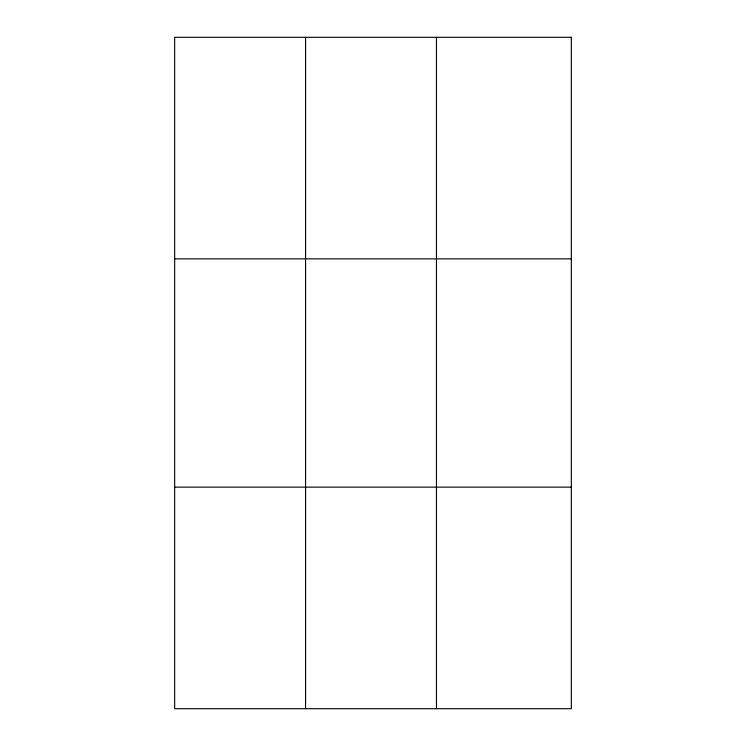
<?xml version="1.0" encoding="UTF-8"?>
<svg xmlns="http://www.w3.org/2000/svg" width="746" height="746" viewBox="0 0 746 746"><rect width="100%" height="100%" fill="white"/><g stroke="black" fill="none" stroke-linecap="round" stroke-linejoin="round"><path stroke-width="1.12" d="M305.571 708.7L305.571 37.3M436.466 708.7L436.466 37.3M174.667 258.862L571.333 258.862M174.667 487.138L571.333 487.138M571.333 37.3L571.333 708.7L174.667 708.7L174.667 37.3L571.333 37.3"/></g></svg>
